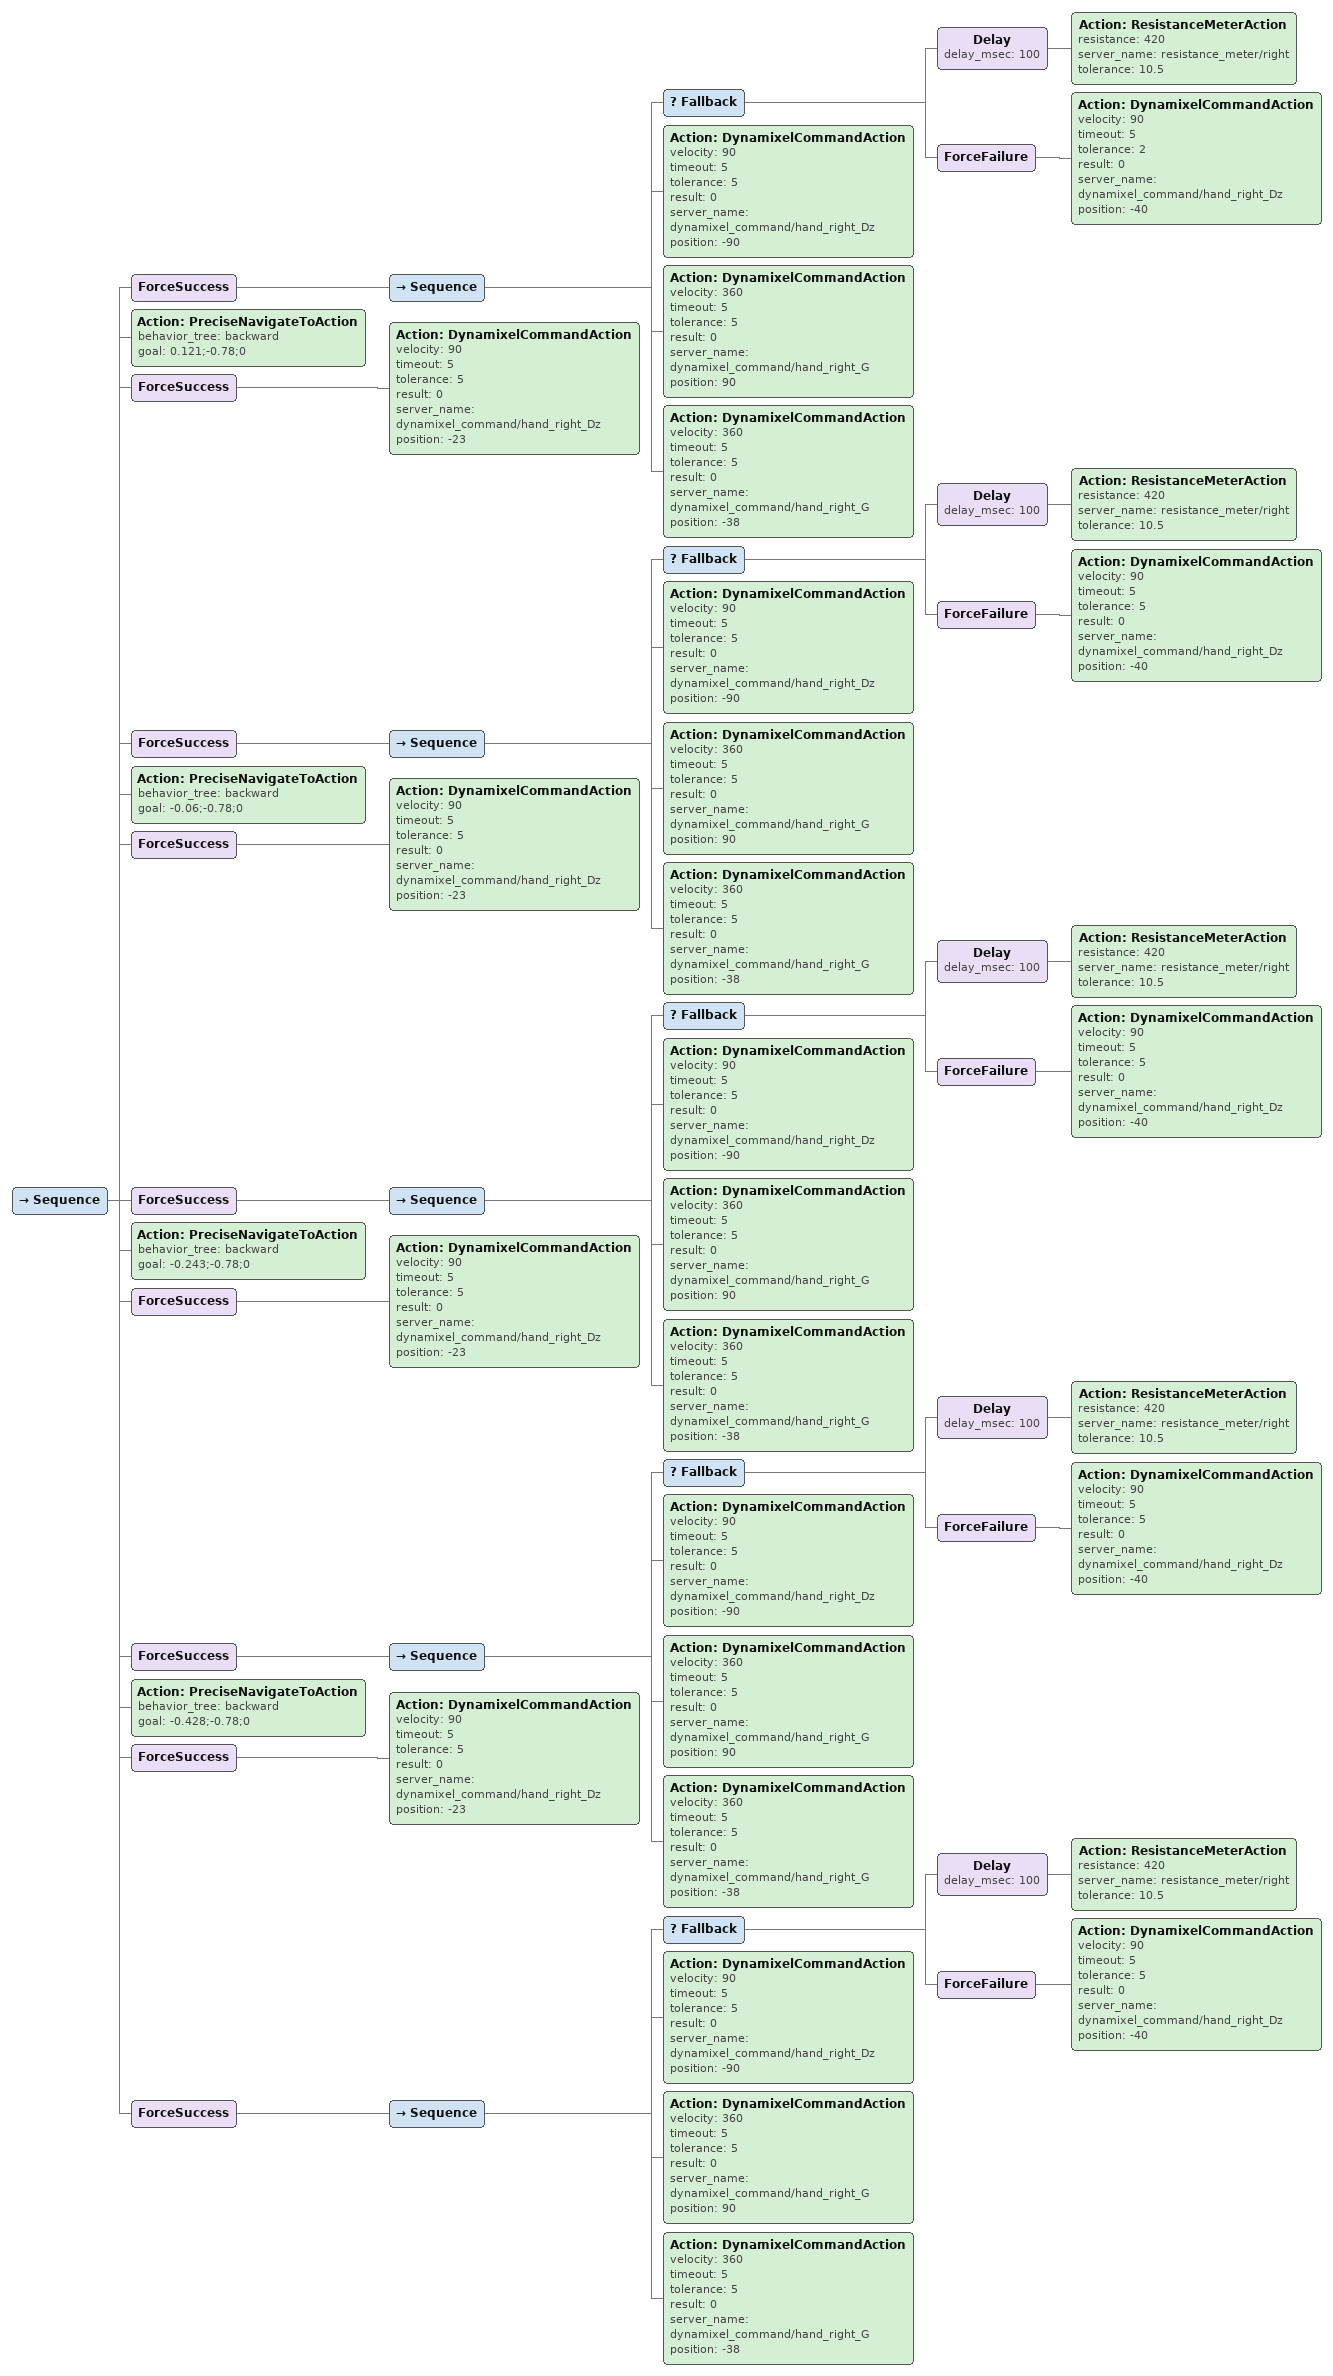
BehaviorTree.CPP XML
<Sequence>

    <ForceSuccess>
        <Sequence>
            <Fallback>
                 <Delay delay_msec="100">
                    <Action resistance="420" server_name="resistance_meter/right" tolerance="10.5" ID="ResistanceMeterAction"/>
                </Delay>
                <ForceFailure>
                    <Action velocity="90" ID="DynamixelCommandAction" timeout="5" tolerance="2" result="0" server_name="dynamixel_command/hand_right_Dz" position="-40"/>
                </ForceFailure>
            </Fallback>
            <Action velocity="90" ID="DynamixelCommandAction" timeout="5" tolerance="5" result="0" server_name="dynamixel_command/hand_right_Dz" position="-90"/>
            <Action velocity="360" ID="DynamixelCommandAction" timeout="5" tolerance="5" result="0" server_name="dynamixel_command/hand_right_G" position="90"/>
            <Action velocity="360" ID="DynamixelCommandAction" timeout="5" tolerance="5" result="0" server_name="dynamixel_command/hand_right_G" position="-38"/>
        </Sequence>
    </ForceSuccess>
    <Action behavior_tree="backward" ID="PreciseNavigateToAction" goal="0.121;-0.78;0"/>
    <ForceSuccess>
    <Action velocity="90" ID="DynamixelCommandAction" timeout="5" tolerance="5" result="0" server_name="dynamixel_command/hand_right_Dz" position="-23"/>
    </ForceSuccess>
   <ForceSuccess>
        <Sequence>
            <Fallback>
                  <Delay delay_msec="100">
                    <Action resistance="420" server_name="resistance_meter/right" tolerance="10.5" ID="ResistanceMeterAction"/>
                </Delay>
                <ForceFailure>
                    <Action velocity="90" ID="DynamixelCommandAction" timeout="5" tolerance="5" result="0" server_name="dynamixel_command/hand_right_Dz" position="-40"/>
                </ForceFailure>
            </Fallback>
            <Action velocity="90" ID="DynamixelCommandAction" timeout="5" tolerance="5" result="0" server_name="dynamixel_command/hand_right_Dz" position="-90"/>
            <Action velocity="360" ID="DynamixelCommandAction" timeout="5" tolerance="5" result="0" server_name="dynamixel_command/hand_right_G" position="90"/>
            <Action velocity="360" ID="DynamixelCommandAction" timeout="5" tolerance="5" result="0" server_name="dynamixel_command/hand_right_G" position="-38"/>
        </Sequence>
    </ForceSuccess>
    <Action behavior_tree="backward" ID="PreciseNavigateToAction" goal="-0.06;-0.78;0"/>
    <ForceSuccess>
    <Action velocity="90" ID="DynamixelCommandAction" timeout="5" tolerance="5" result="0" server_name="dynamixel_command/hand_right_Dz" position="-23"/>
    </ForceSuccess>
    <ForceSuccess>
        <Sequence>
            <Fallback>
                  <Delay delay_msec="100">
                    <Action resistance="420" server_name="resistance_meter/right" tolerance="10.5" ID="ResistanceMeterAction"/>
                </Delay>
                <ForceFailure>
                    <Action velocity="90" ID="DynamixelCommandAction" timeout="5" tolerance="5" result="0" server_name="dynamixel_command/hand_right_Dz" position="-40"/>
                </ForceFailure>
            </Fallback>
            <Action velocity="90" ID="DynamixelCommandAction" timeout="5" tolerance="5" result="0" server_name="dynamixel_command/hand_right_Dz" position="-90"/>
            <Action velocity="360" ID="DynamixelCommandAction" timeout="5" tolerance="5" result="0" server_name="dynamixel_command/hand_right_G" position="90"/>
            <Action velocity="360" ID="DynamixelCommandAction" timeout="5" tolerance="5" result="0" server_name="dynamixel_command/hand_right_G" position="-38"/>
        </Sequence>
    </ForceSuccess>
    <Action behavior_tree="backward" ID="PreciseNavigateToAction" goal="-0.243;-0.78;0"/>
    <ForceSuccess>
    <Action velocity="90" ID="DynamixelCommandAction" timeout="5" tolerance="5" result="0" server_name="dynamixel_command/hand_right_Dz" position="-23"/>
    </ForceSuccess>
   <ForceSuccess>
        <Sequence>
            <Fallback>
                 <Delay delay_msec="100">
                    <Action resistance="420" server_name="resistance_meter/right" tolerance="10.5" ID="ResistanceMeterAction"/>
                </Delay>
                <ForceFailure>
                    <Action velocity="90" ID="DynamixelCommandAction" timeout="5" tolerance="5" result="0" server_name="dynamixel_command/hand_right_Dz" position="-40"/>
                </ForceFailure>
            </Fallback>
            <Action velocity="90" ID="DynamixelCommandAction" timeout="5" tolerance="5" result="0" server_name="dynamixel_command/hand_right_Dz" position="-90"/>
            <Action velocity="360" ID="DynamixelCommandAction" timeout="5" tolerance="5" result="0" server_name="dynamixel_command/hand_right_G" position="90"/>
            <Action velocity="360" ID="DynamixelCommandAction" timeout="5" tolerance="5" result="0" server_name="dynamixel_command/hand_right_G" position="-38"/>
        </Sequence>
    </ForceSuccess>
    <Action behavior_tree="backward" ID="PreciseNavigateToAction" goal="-0.428;-0.78;0"/>
    <ForceSuccess>
    <Action velocity="90" ID="DynamixelCommandAction" timeout="5" tolerance="5" result="0" server_name="dynamixel_command/hand_right_Dz" position="-23"/>
    </ForceSuccess>
    <ForceSuccess>
        <Sequence>
            <Fallback>
                 <Delay delay_msec="100">
                    <Action resistance="420" server_name="resistance_meter/right" tolerance="10.5" ID="ResistanceMeterAction"/>
                </Delay>
                <ForceFailure>
                    <Action velocity="90" ID="DynamixelCommandAction" timeout="5" tolerance="5" result="0" server_name="dynamixel_command/hand_right_Dz" position="-40"/>
                </ForceFailure>
            </Fallback>
            <Action velocity="90" ID="DynamixelCommandAction" timeout="5" tolerance="5" result="0" server_name="dynamixel_command/hand_right_Dz" position="-90"/>
            <Action velocity="360" ID="DynamixelCommandAction" timeout="5" tolerance="5" result="0" server_name="dynamixel_command/hand_right_G" position="90"/>
            <Action velocity="360" ID="DynamixelCommandAction" timeout="5" tolerance="5" result="0" server_name="dynamixel_command/hand_right_G" position="-38"/>
        </Sequence>
    </ForceSuccess>
</Sequence>
